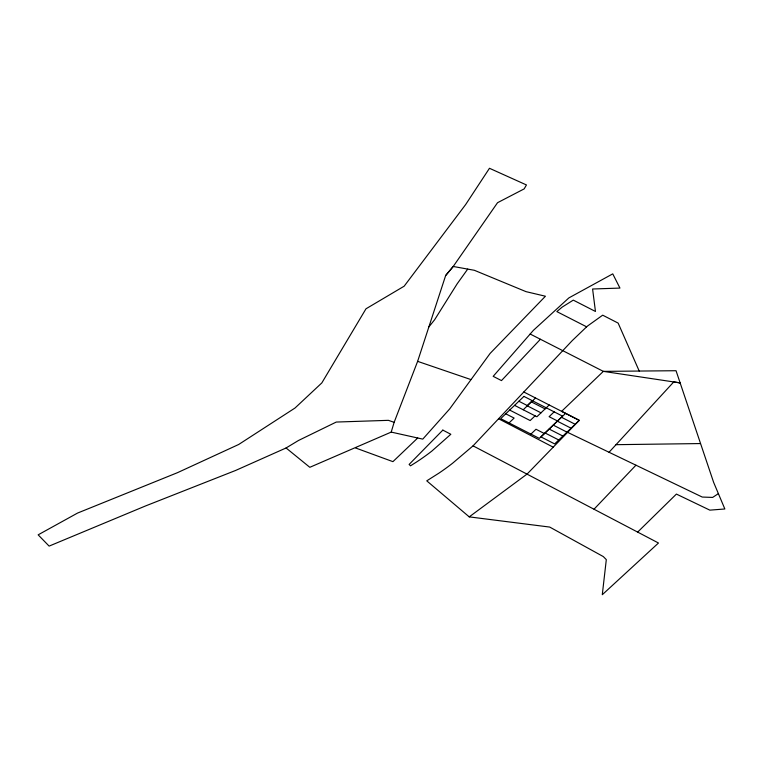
<?xml version="1.0" encoding="UTF-8"?>
<svg xmlns="http://www.w3.org/2000/svg" width="763" height="763" viewBox="0 0 763 763"><rect width="100%" height="100%" fill="white"/><g stroke="black" fill="none" stroke-linecap="round" stroke-linejoin="round"><path stroke-width="1.14" d="M286.077 447.976L309.816 467.309L391.209 432.096L394.137 422.34L417.628 361.357L445.659 275.519L453.212 266.478L497.533 202.71L524.162 188.89L526.451 184.951L489.474 168.28L465.668 204.532L404.161 286.192L365.992 308.796L321.824 382.921L295.023 408.014L238.714 444.467L177.493 472.669L77.568 513.06L38.15 534.834L49.118 546.108L145.495 505.964L235.633 470.447L286.077 447.976L298.419 440.518L336.273 422.053L388.424 420.337L394.137 422.34M391.209 432.096L422.778 439.126L449.665 408.939L490.113 353.422L545.431 296.225L526.022 291.647L474.367 270.293L467.719 269.091L457.18 283.788L434.643 319.726L428.911 326.869M445.659 275.519L453.222 266.478L467.719 269.091M586.633 326.831L556.837 311.6L562.197 307.088L573.29 300.126L595.455 311.466L592.593 289.005L619.947 288.08L612.756 273.869L568.893 297.894L533.385 330.35L493.175 376.34L501.482 380.594L540.414 339.258M609.046 452.259L673.748 381.939L680.11 382.892L603.352 371.371L530.161 334.022M473.05 445.85L658.479 543.008L602.284 594.72L606.308 559.622L603.295 556.57L549.713 527.071L469.235 516.875L426.755 480.843L438.897 473.155A371.81 234.994 11.7 0 0 452.612 463.217L473.05 445.85L572.212 340.641L587.272 326.221L602.684 315.176L618.144 323.102L639.213 371.047M594.053 509.179L635.96 465.192M637.677 532.078L676.399 494.081L709.838 510.142L724.85 508.978L713.643 482.388L676.037 370.723L603.352 371.371L561.625 411.324L579.27 420.346L527.119 474.033L469.235 516.875M509.064 422.921L514.119 418.076L505.755 413.804M532.297 400.67L527.243 405.515L518.878 401.243M523.227 409.769L535.531 397.99M535.082 415.835L530.161 420.547L509.655 410.065M549.198 404.972L536.894 416.76L514.577 405.353M530.934 434.099L535.988 429.254L544.353 433.537M554.167 411.848L549.112 416.693L557.476 420.966M565.602 413.355L540.996 436.922L554.663 443.913L579.27 420.346L523.819 392.001M417.714 437.991L392.926 461.653L355.615 447.986M718.365 493.642L712.642 497.419L702.246 497.056L567.605 432.354M616.008 444.676L700.424 443.561M417.628 361.357L470.857 379.554M531.43 401.92L545.097 408.901M561.501 417.285L575.168 424.276M527.328 405.849L540.996 412.831M557.4 421.214L571.067 428.196M553.299 425.144L566.966 432.125M549.198 429.073L562.865 436.054M545.097 432.993L558.764 439.984M498.573 418.753L553.204 447.175M442.836 430.103L409.121 464.429L410.523 465.821L416.436 462.082A348.596 220.326 11.7 0 0 431.887 451.047L450.828 434.271L442.836 430.103M523.933 396.398L500.7 418.649L539.298 438.372L562.531 416.131L523.933 396.398"/></g></svg>
